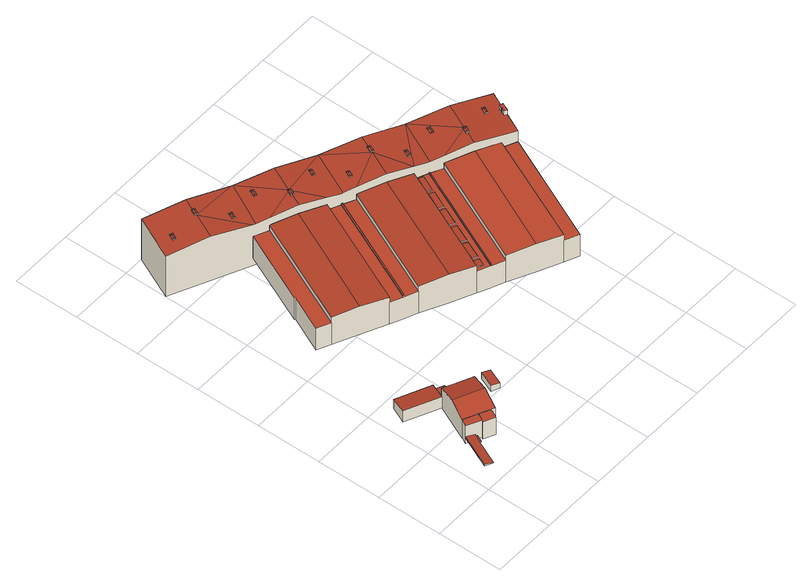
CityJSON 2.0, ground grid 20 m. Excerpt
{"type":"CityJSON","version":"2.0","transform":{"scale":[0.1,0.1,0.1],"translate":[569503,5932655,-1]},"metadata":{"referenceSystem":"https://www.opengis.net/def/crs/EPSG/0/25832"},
"CityObjects":{
"building1":{"type":"Building","attributes":{"Grundfläche 2D":"207.496455","Grundhöhe NN":"5.525"},"children":["building1-1"],"geometry":[{"type":"Solid","lod":"3","boundaries":[[[[0,1,2,3,4,5]],[[5,4,6,7,8]],[[9,10,11,12]],[[13,14,15,16,17]],[[18,19,20,21]],[[9,22,23,24]],[[11,10,25,26,27,28]],[[11,28,27,26,29,12]],[[30,6,4,3,2,16,15,31]],[[9,24,32,33,8,7,6,30,25,10]],[[0,5,8,33,34]],[[16,2,1,0,34,35,21]],[[15,14,36,31]],[[37,17,16,21,20,38]],[[13,17,37,39]],[[14,13,39,36]],[[18,21,35,40]],[[19,18,40,41]],[[20,19,41,38]],[[22,9,12,29,42]],[[23,22,42,43]],[[24,23,43,32]],[[33,32,43,42,29,26,25,30,31,36,39,37,38,41,40,35,34]]]],"semantics":{"surfaces":[{"type":"RoofSurface"},{"type":"WallSurface"},{"type":"GroundSurface"}],"values":[[0,0,0,0,0,0,1,1,1,1,1,1,1,1,1,1,1,1,1,1,1,1,2]]}}]},
"building1-1":{"type":"BuildingInstallation","parents":["building1"],"geometry":[{"type":"MultiSurface","lod":"3","boundaries":[[[44,45,28,46,47,48,49]],[[49,50,51,44]],[[47,46,52,53]],[[50,49,54,55]],[[48,47,53,56]],[[49,48,56,54]],[[51,50,55,57]],[[44,51,57,58]],[[58,59,45,44]],[[27,52,46,28]],[[59,58,57,55,54,56,53,52,27]]],"semantics":{"surfaces":[{"type":"RoofSurface"},{"type":"WallSurface"},{"type":"OuterCeilingSurface"}],"values":[0,0,1,1,1,1,1,1,1,1,2]}}]},
"building2":{"type":"Building","attributes":{"Grundfläche 2D":"13.825555","Grundhöhe NN":"5.543"},"geometry":[{"type":"Solid","lod":"3","boundaries":[[[[60,61,62,63]],[[64,65,63,62]],[[65,66,60,63]],[[66,67,61,60]],[[67,64,62,61]],[[67,66,65,64]]]],"semantics":{"surfaces":[{"type":"RoofSurface"},{"type":"WallSurface"},{"type":"GroundSurface"}],"values":[[0,1,1,1,1,2]]}}]},
"building3":{"type":"Building","attributes":{"Grundfläche 2D":"2727.316708","Grundhöhe NN":"2.871"},"children":["building3-1","building3-2","building3-3","building3-4","building3-5","building3-6","building3-7"],"geometry":[{"type":"Solid","lod":"3","boundaries":[[[[68,69,70,71]],[[72,73,74,75,76]],[[77,78,79,80]],[[81,82,83,84,85,86,87,88,89]],[[90,91,92,93,94,95,96]],[[97,98,99,100]],[[101,102,103,104]],[[103,105,106,104]],[[107,108,109,110,111]],[[112,108,107,113]],[[114,115,116,117]],[[118,115,114,119]],[[77,80,74,73,72,120,121,122,123,124]],[[98,97,125,126]],[[127,128,129,84,83,82,81,89,130,131]],[[71,70,80,79]],[[68,71,79,75]],[[69,68,75,74]],[[70,69,74,80]],[[132,133,76,75,79,78,134,135]],[[93,92,136,137]],[[94,93,137,138]],[[95,94,138,139]],[[140,91,90,96,141,142]],[[92,91,140,136]],[[100,99,143,144]],[[97,100,144,125]],[[101,96,95,102]],[[78,105,103,102,95,139,145,134]],[[105,78,77,106]],[[101,104,106,77,124,141,96]],[[110,89,88,111]],[[99,113,107,111,88,146,147,143]],[[113,99,98,112]],[[89,110,109,108,112,98,126,148,130]],[[116,72,76,117]],[[85,119,114,117,76,133,149,150]],[[119,85,84,118]],[[116,115,118,84,129,120,72]],[[151,146,88,87,86,85,150,152]],[[147,146,151,152,150,149,133,132,135,134,145,139,138,137,136,140,142,141,124,123,122,121,120,129,128,127,131,130,148,126,125,144,143]]]],"semantics":{"surfaces":[{"type":"RoofSurface"},{"type":"WallSurface"},{"type":"GroundSurface"}],"values":[[0,0,0,0,0,0,0,0,0,0,0,0,1,1,1,1,1,1,1,1,1,1,1,1,1,1,1,1,1,1,1,1,1,1,1,1,1,1,1,1,2]]}}]},
"building3-1":{"type":"BuildingInstallation","parents":["building3"],"geometry":[{"type":"MultiSurface","lod":"3","boundaries":[[[153,154,155,156]],[[156,155,157,158]],[[153,156,158,159]],[[154,153,159,160]],[[155,154,160,157]]],"semantics":{"surfaces":[{"type":"RoofSurface"},{"type":"WallSurface"}],"values":[0,1,1,1,1]}}]},
"building3-2":{"type":"BuildingInstallation","parents":["building3"],"geometry":[{"type":"MultiSurface","lod":"3","boundaries":[[[161,162,163,164]],[[164,163,165,166]],[[166,167,161,164]],[[162,161,167,168]],[[168,165,163,162]]],"semantics":{"surfaces":[{"type":"RoofSurface"},{"type":"WallSurface"}],"values":[0,1,1,1,1]}}]},
"building3-3":{"type":"BuildingInstallation","parents":["building3"],"geometry":[{"type":"MultiSurface","lod":"3","boundaries":[[[169,170,171,172]],[[172,171,173,174]],[[174,175,169,172]],[[170,169,175,176]],[[176,173,171,170]]],"semantics":{"surfaces":[{"type":"RoofSurface"},{"type":"WallSurface"}],"values":[0,1,1,1,1]}}]},
"building3-4":{"type":"BuildingInstallation","parents":["building3"],"geometry":[{"type":"MultiSurface","lod":"3","boundaries":[[[177,178,179,180]],[[180,179,86,87]],[[177,180,87,82]],[[178,177,82,83]],[[179,178,83,86]]],"semantics":{"surfaces":[{"type":"RoofSurface"},{"type":"WallSurface"}],"values":[0,1,1,1,1]}}]},
"building3-5":{"type":"BuildingInstallation","parents":["building3"],"geometry":[{"type":"MultiSurface","lod":"3","boundaries":[[[181,182,183,184]],[[184,183,185,186]],[[186,187,181,184]],[[182,181,187,188]],[[188,185,183,182]]],"semantics":{"surfaces":[{"type":"RoofSurface"},{"type":"WallSurface"}],"values":[0,1,1,1,1]}}]},
"building3-6":{"type":"BuildingInstallation","parents":["building3"],"geometry":[{"type":"MultiSurface","lod":"3","boundaries":[[[189,190,191,192]],[[193,194,189,192]],[[192,191,195,193]],[[190,189,194,196]],[[196,195,191,190]]],"semantics":{"surfaces":[{"type":"RoofSurface"},{"type":"WallSurface"}],"values":[0,1,1,1,1]}}]},
"building3-7":{"type":"BuildingInstallation","parents":["building3"],"geometry":[{"type":"MultiSurface","lod":"3","boundaries":[[[197,198,199,200]],[[200,199,201,202]],[[197,200,202,203]],[[198,197,203,204]],[[199,198,204,201]]],"semantics":{"surfaces":[{"type":"RoofSurface"},{"type":"WallSurface"}],"values":[0,1,1,1,1]}}]},
"building4":{"type":"Building","attributes":{"Grundfläche 2D":"1454.050351","Grundhöhe NN":"-0.001"},"children":["building4-1","building4-2","building4-3","building4-4","building4-5","building4-6","building4-7","building4-8","building4-9","building4-10","building4-11","building4-12","building4-13"],"geometry":[{"type":"Solid","lod":"3","boundaries":[[[[205,206,207,208,209,210,211,212,213,214]],[[213,215,214]],[[216,215,217,218,219]],[[217,215,220,221,222]],[[214,215,216,223,224]],[[225,226,227]],[[228,225,227,229,230,231,232]],[[233,225,228,234,222]],[[222,221,220,225,233]],[[226,235,227]],[[236,235,237,238,239]],[[236,239,240,241,235]],[[227,235,241,242,243]],[[237,244,245,246,247,248,239,238]],[[240,239,248]],[[243,242,249,250,227]],[[250,249,230,229,227]],[[251,222,234]],[[217,222,251]],[[214,224,223,206,205]],[[244,237,235,226,225,220,215,213,212,252,253]],[[254,255,247,246,245,244,253,256]],[[257,258,259,260,261,262,263,264,265,266,267,209,208,207,206,223,216,219,218,217,251,234,228,232,231,230,249,242,241,240,248,247,255,268]],[[212,211,210,209,267,252]],[[263,262,261,260,259,258,257,268,255,254,256,253,252,267,266,265,264]]]],"semantics":{"surfaces":[{"type":"RoofSurface"},{"type":"WallSurface"},{"type":"GroundSurface"}],"values":[[0,0,0,0,0,0,0,0,0,0,0,0,0,0,0,0,0,0,0,0,1,1,1,1,2]]}}]},
"building4-1":{"type":"BuildingInstallation","parents":["building4"],"geometry":[{"type":"MultiSurface","lod":"3","boundaries":[[[269,270,271,272]],[[273,274,275,271,270]],[[276,275,274]],[[277,271,275,276]],[[278,271,277]],[[279,280,272,271,278]],[[281,274,273,270,269,272,282,224,283]],[[281,205,284,276,274]],[[276,284,285,278,277]],[[279,278,285,214]],[[282,272,280,279,214,286]]],"semantics":{"surfaces":[{"type":"RoofSurface"},{"type":"WallSurface"}],"values":[0,0,0,0,0,0,1,1,1,1,1]}}]},
"building4-2":{"type":"BuildingInstallation","parents":["building4"],"geometry":[{"type":"MultiSurface","lod":"3","boundaries":[[[287,288,289]],[[290,291,292,288,287]],[[293,292,291]],[[294,288,292,293]],[[295,288,294]],[[296,289,288,295]],[[297,298,299,291,290,287,289]],[[299,300,293,291]],[[293,300,301,295,294]],[[295,301,297,289,296]]],"semantics":{"surfaces":[{"type":"RoofSurface"},{"type":"WallSurface"}],"values":[0,0,0,0,0,0,1,1,1,1]}}]},
"building4-3":{"type":"BuildingInstallation","parents":["building4"],"geometry":[{"type":"MultiSurface","lod":"3","boundaries":[[[302,303,304,305]],[[306,307,308,304,303]],[[309,310,311,308,307]],[[312,304,308,311]],[[313,304,312]],[[314,305,304,313]],[[315,243,316,317,307,306,303,302,305]],[[307,317,250,309]],[[250,318,310,309]],[[318,319,311,310]],[[312,311,319,229,320,313]],[[320,227,314,313]],[[227,315,305,314]]],"semantics":{"surfaces":[{"type":"RoofSurface"},{"type":"WallSurface"}],"values":[0,0,0,0,0,0,1,1,1,1,1,1,1]}}]},
"building4-4":{"type":"BuildingInstallation","parents":["building4"],"geometry":[{"type":"MultiSurface","lod":"3","boundaries":[[[321,322,323]],[[324,325,326,327,321]],[[327,322,321]],[[328,326,325]],[[329,327,326,328]],[[330,331,329]],[[329,331,327]],[[332,323,322,331,330]],[[327,331,322]],[[321,323,333,334,325,324]],[[334,335,328,325]],[[328,335,336,330,329]],[[330,336,333,323,332]]],"semantics":{"surfaces":[{"type":"RoofSurface"},{"type":"WallSurface"}],"values":[0,0,0,0,0,0,0,0,0,1,1,1,1]}}]},
"building4-5":{"type":"BuildingInstallation","parents":["building4"],"geometry":[{"type":"MultiSurface","lod":"3","boundaries":[[[337,338,339]],[[340,341,342,338,337]],[[343,342,341]],[[344,338,342,343]],[[345,338,344]],[[346,339,338,345]],[[337,339,347,348,341,340]],[[348,349,343,341]],[[343,349,350,345,344]],[[350,351,347,339,346,345]]],"semantics":{"surfaces":[{"type":"RoofSurface"},{"type":"WallSurface"}],"values":[0,0,0,0,0,0,1,1,1,1]}}]},
"building4-6":{"type":"BuildingInstallation","parents":["building4"],"geometry":[{"type":"MultiSurface","lod":"3","boundaries":[[[352,353,354,355,356,357,358,359]],[[211,360,353,352]],[[354,353,360,361]],[[361,362,355,354]],[[362,363,356,355]],[[363,364,357,356]],[[358,357,364,365]],[[365,210,359,358]],[[211,352,359,210]]],"semantics":{"surfaces":[{"type":"RoofSurface"},{"type":"WallSurface"}],"values":[0,1,1,1,1,1,1,1,1]}}]},
"building4-7":{"type":"BuildingInstallation","parents":["building4"],"geometry":[{"type":"MultiSurface","lod":"3","boundaries":[[[366,367,368]],[[369,370,371,372,366]],[[372,367,366]],[[373,371,370]],[[374,372,371,373]],[[375,372,374]],[[375,368,367,372]],[[366,368,376,377,370,369]],[[377,378,373,370]],[[373,378,375,374]],[[376,368,375]]],"semantics":{"surfaces":[{"type":"RoofSurface"},{"type":"WallSurface"}],"values":[0,0,0,0,0,0,0,1,1,1,1]}}]},
"building4-8":{"type":"BuildingInstallation","parents":["building4"],"geometry":[{"type":"MultiSurface","lod":"3","boundaries":[[[379,380,381]],[[382,383,384,380,379]],[[385,384,383]],[[386,380,384,385]],[[387,388,386]],[[386,388,380]],[[389,381,380,388,387]],[[379,381,390,391,383,382]],[[391,392,385,383]],[[385,392,393,387,386]],[[387,393,390,381,389]]],"semantics":{"surfaces":[{"type":"RoofSurface"},{"type":"WallSurface"}],"values":[0,0,0,0,0,0,0,1,1,1,1]}}]},
"building4-9":{"type":"BuildingInstallation","parents":["building4"],"geometry":[{"type":"MultiSurface","lod":"3","boundaries":[[[394,395,396]],[[397,396,395]],[[398,399,400,395,394]],[[401,400,399]],[[402,395,400,401]],[[397,395,402]],[[394,396,403,404,399,398]],[[404,405,401,399]],[[401,405,406,397,402]],[[406,403,396,397]]],"semantics":{"surfaces":[{"type":"RoofSurface"},{"type":"WallSurface"}],"values":[0,0,0,0,0,0,1,1,1,1]}}]},
"building4-10":{"type":"BuildingInstallation","parents":["building4"],"geometry":[{"type":"MultiSurface","lod":"3","boundaries":[[[407,408,409]],[[410,411,412,408,407]],[[413,414,412,411]],[[415,416,408,412,414]],[[417,408,416]],[[417,409,408]],[[410,407,409,418,233,419,411]],[[419,222,413,411]],[[222,420,414,413]],[[417,416,415,414,420,421,422]],[[417,422,221,418,409]]],"semantics":{"surfaces":[{"type":"RoofSurface"},{"type":"WallSurface"}],"values":[0,0,0,0,0,0,1,1,1,1,1]}}]},
"building4-11":{"type":"BuildingInstallation","parents":["building4"],"geometry":[{"type":"MultiSurface","lod":"3","boundaries":[[[423,424,425]],[[426,427,428,424,423]],[[429,430,428,427]],[[431,424,428,430]],[[432,424,431]],[[433,425,424,432]],[[423,425,434,435,427,426]],[[435,239,429,427]],[[239,436,430,429]],[[430,436,236,437,432,431]],[[425,433,432,437,238,434]]],"semantics":{"surfaces":[{"type":"RoofSurface"},{"type":"WallSurface"}],"values":[0,0,0,0,0,0,1,1,1,1,1]}}]},
"building4-12":{"type":"BuildingInstallation","parents":["building4"],"geometry":[{"type":"MultiSurface","lod":"3","boundaries":[[[438,439,440]],[[441,442,443,444,438]],[[444,439,438]],[[445,443,442]],[[446,444,443,445]],[[447,448,446]],[[446,448,444]],[[449,440,439,448,447]],[[444,448,439]],[[438,440,450,451,442,441]],[[451,452,445,442]],[[445,452,453,447,446]],[[447,453,450,440,449]]],"semantics":{"surfaces":[{"type":"RoofSurface"},{"type":"WallSurface"}],"values":[0,0,0,0,0,0,0,0,0,1,1,1,1]}}]},
"building4-13":{"type":"BuildingInstallation","parents":["building4"],"geometry":[{"type":"MultiSurface","lod":"3","boundaries":[[[454,455,456]],[[457,458,459,455,454]],[[460,459,458]],[[461,455,459,460]],[[462,455,461]],[[463,456,455,462]],[[454,456,464,465,458,457]],[[465,466,460,458]],[[460,466,467,462,461]],[[462,467,464,456,463]]],"semantics":{"surfaces":[{"type":"RoofSurface"},{"type":"WallSurface"}],"values":[0,0,0,0,0,0,1,1,1,1]}}]}
},
"vertices":[
[194,206,136],[137,232,136],[109,246,136],[107,243,137],[82,190,151],[168,151,151],[57,136,136],[100,115,136],[142,95,136],[100,115,134],[58,135,134],[49,117,130],[91,97,130],[28,338,98],[6,289,106],[107,243,106],[109,246,106],[130,292,98],[137,233,86],[156,275,86],[128,288,86],[109,246,86],[89,92,129],[122,76,129],[133,100,134],[58,135,65],[49,117,65],[49,117,86],[49,117,92],[91,97,65],[57,136,65],[107,243,65],[133,100,65],[142,95,65],[194,206,65],[109,246,65],[6,289,65],[130,292,65],[128,288,65],[28,338,65],[137,233,65],[156,275,65],[89,92,65],[122,76,65],
[70,99,88],[73,106,88],[48,117,92],[2,17,92],[26,6,88],[59,79,88],[63,77,88],[73,98,88],[48,117,86],[2,17,86],[59,79,86],[63,77,86],[26,6,86],[73,98,86],[70,99,86],[73,106,86],
[275,219,84],[251,230,87],[231,182,87],[255,172,84],[231,182,65],[255,172,65],[275,219,65],[251,230,65],
[308,530,125],[458,859,125],[455,860,125],[305,532,125],[495,842,120],[460,858,120],[458,859,120],[308,530,120],[345,514,120],[419,877,120],[268,548,120],[305,532,120],[455,860,120],[686,754,120],[684,755,120],[682,756,120],[644,773,120],[494,444,120],[531,427,120],[533,426,120],[571,409,120],[721,737,120],[234,962,120],[227,966,120],[127,747,120],[130,746,120],[79,636,120],[119,618,120],[270,946,120],[913,649,120],[870,669,120],[720,339,120],[762,321,120],[270,946,140],[119,618,140],[191,584,145],[343,912,145],[268,548,140],[419,877,140],[647,373,143],[802,700,143],[800,701,143],[721,737,140],[571,409,140],[870,669,140],[720,339,140],[422,477,145],[573,806,145],[495,842,140],[345,514,140],[644,773,140],[494,444,140],[495,842,39],[460,858,39],[458,859,39],[455,860,39],[419,877,39],[913,649,39],[870,669,39],[684,755,39],[682,756,39],[644,773,39],[721,737,39],[686,754,39],[308,530,39],[345,514,39],[268,548,39],[305,532,39],[127,747,39],[130,746,39],[79,636,39],[119,618,39],[227,966,39],[270,946,39],[234,962,39],[720,339,39],[762,321,39],[191,584,39],[571,409,39],[647,373,39],[802,700,39],[422,477,39],[494,444,39],[533,426,39],[531,427,39],
[557,524,123],[542,531,124],[518,479,124],[534,472,123],[518,479,120],[534,472,120],[557,524,120],[542,531,120],
[639,702,123],[623,709,124],[599,657,124],[615,650,123],[599,657,120],[615,650,120],[639,702,120],[623,709,120],
[584,583,123],[569,590,124],[545,538,124],[561,531,123],[545,538,120],[561,531,120],[584,583,120],[569,590,120],
[684,755,125],[682,756,125],[531,427,125],[533,426,125],
[612,643,123],[596,650,124],[573,599,124],[588,591,123],[573,599,120],[588,591,120],[612,643,120],[596,650,120],
[663,757,123],[648,764,124],[626,717,124],[642,710,123],[642,710,120],[663,757,120],[626,717,120],[648,764,120],
[530,464,123],[515,471,124],[505,451,124],[521,443,123],[505,451,120],[521,443,120],[530,464,120],[515,471,120],
[817,736,175],[800,701,175],[802,700,175],[870,669,166],[913,649,161],[940,706,161],[950,728,161],[974,780,161],[862,832,175],[825,754,175],[747,885,165],[686,754,162],[644,773,167],[682,756,162],[684,755,162],[634,937,175],[617,901,175],[609,883,175],[721,737,166],[818,753,174],[520,990,165],[408,1042,175],[371,964,175],[460,858,162],[374,959,175],[419,877,166],[455,860,162],[458,859,162],[605,887,175],[495,842,166],[299,1092,165],[159,1093,175],[178,1148,175],[161,1111,175],[153,1093,175],[227,966,162],[234,962,162],[270,946,166],[365,963,175],[63,1201,161],[22,1113,161],[20,1109,161],[2,1070,161],[117,1017,175],[346,911,175],[362,946,175],[573,806,175],[974,780,10],[63,1201,10],[20,1109,10],[2,1070,10],[22,1113,10],[234,962,10],[419,877,10],[455,860,10],[458,859,10],[460,858,10],[682,756,10],[684,755,10],[686,754,10],[802,700,10],[870,669,10],[913,649,10],[227,966,10],
[818,753,179],[818,752,179],[822,750,179],[820,757,179],[814,743,179],[812,738,179],[818,741,179],[820,735,179],[827,748,179],[829,753,179],[825,754,179],[824,755,179],[812,738,174],[820,757,175],[818,752,174],[820,735,175],[829,753,175],[824,755,175],
[667,822,169],[671,820,169],[669,827,169],[662,813,169],[660,808,169],[667,811,169],[669,804,169],[675,818,169],[677,823,169],[673,825,169],[669,827,167],[667,822,167],[660,808,167],[669,804,166],[677,823,167],
[365,963,179],[365,962,179],[369,960,179],[367,966,179],[360,952,179],[358,948,179],[364,950,179],[362,946,179],[363,946,179],[367,944,179],[373,958,179],[375,962,179],[371,964,179],[367,966,175],[365,962,175],[358,948,175],[363,946,175],[367,944,175],[375,962,175],
[212,1032,169],[216,1030,169],[214,1036,169],[208,1022,169],[206,1018,169],[212,1020,170],[217,1030,170],[215,1014,169],[221,1028,169],[223,1032,169],[217,1030,169],[219,1035,169],[214,1036,167],[206,1018,167],[215,1014,166],[223,1032,167],
[516,892,169],[520,890,169],[518,896,169],[511,882,169],[509,878,169],[516,880,169],[518,874,169],[524,888,169],[526,892,169],[522,894,169],[518,896,167],[509,878,166],[518,874,167],[526,892,167],[522,894,167],
[950,728,179],[941,732,179],[937,723,179],[939,721,179],[938,718,179],[935,719,179],[932,710,179],[940,706,179],[941,732,162],[937,723,162],[939,721,162],[938,718,162],[935,719,162],[932,710,162],
[765,827,169],[769,825,169],[767,832,169],[761,817,169],[759,813,169],[765,815,169],[770,825,169],[768,809,169],[774,823,169],[776,828,169],[767,832,168],[759,813,167],[768,809,168],
[308,1038,170],[312,1036,170],[310,1043,170],[304,1029,170],[302,1024,170],[308,1027,170],[310,1020,170],[317,1034,170],[319,1039,170],[313,1036,170],[314,1041,170],[310,1043,167],[302,1024,167],[310,1020,168],[319,1039,168],
[907,762,170],[911,760,171],[909,766,170],[918,762,170],[902,752,170],[901,748,170],[907,750,171],[909,744,170],[915,758,170],[909,766,167],[901,748,167],[909,744,166],[918,762,166],
[611,899,179],[615,897,179],[613,903,179],[606,889,179],[604,885,179],[610,887,179],[609,883,179],[613,881,179],[614,883,179],[619,895,179],[621,899,179],[613,903,175],[604,885,175],[613,881,175],[614,883,175],[621,899,175],
[155,1109,179],[160,1107,180],[157,1113,179],[151,1099,179],[149,1095,179],[155,1097,180],[153,1093,179],[158,1091,179],[164,1105,179],[166,1109,179],[161,1111,179],[157,1113,175],[149,1095,175],[158,1091,175],[166,1109,175],
[59,1103,169],[63,1101,169],[61,1107,169],[55,1093,169],[53,1089,169],[59,1091,170],[63,1101,170],[61,1085,169],[68,1099,169],[70,1103,169],[64,1101,169],[65,1105,169],[61,1107,165],[53,1089,165],[61,1085,166],[70,1103,166],
[459,969,170],[463,967,170],[461,973,170],[454,959,170],[452,955,170],[458,957,170],[461,951,170],[467,965,170],[469,969,170],[465,971,170],[461,973,168],[452,955,168],[461,951,167],[469,969,167]
]}
